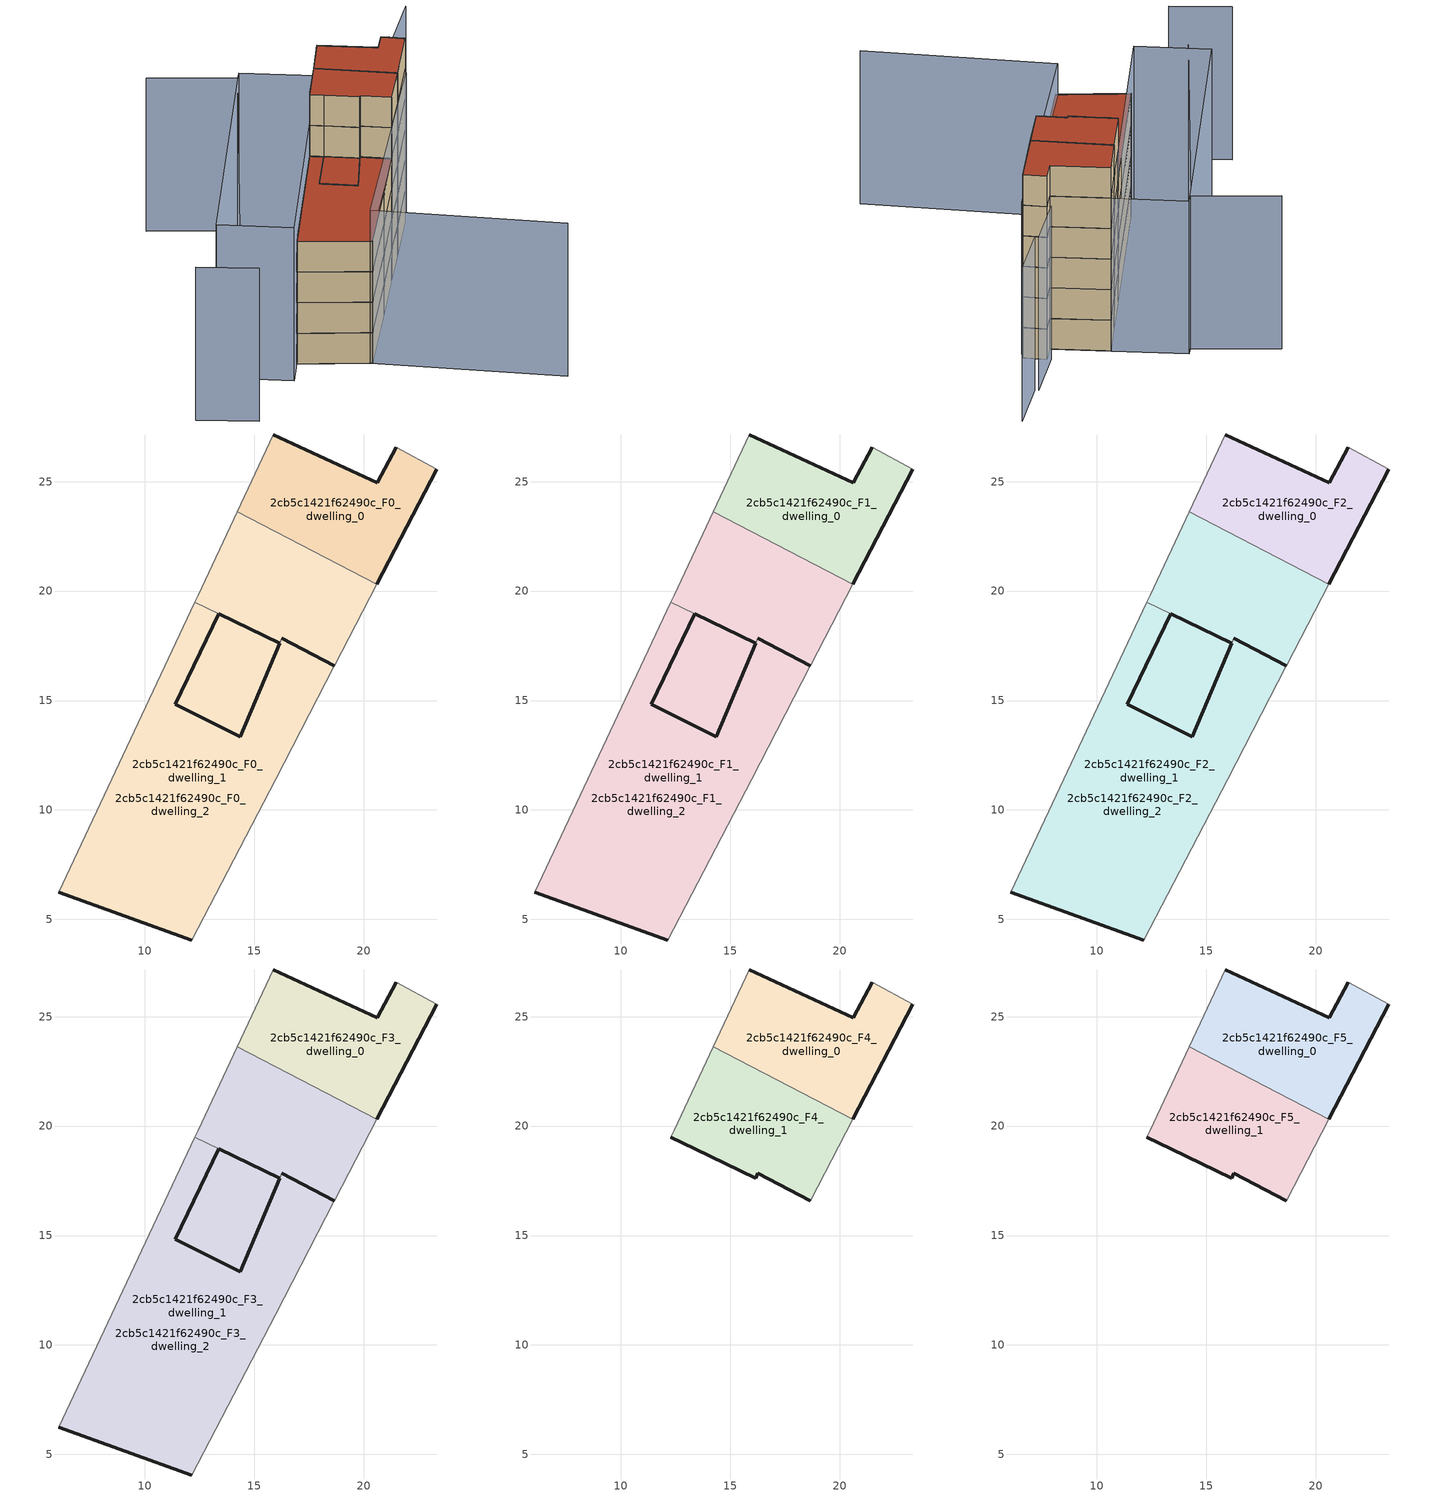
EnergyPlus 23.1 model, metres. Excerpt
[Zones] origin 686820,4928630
2cb5c1421f62490c_F0_dwelling_0
 floor ground (EU_floor_Construction): 20.61,20.31 23.34,25.56 21.49,26.58 20.62,24.96 15.88,27.13 14.23,23.63 z0
 wall outside (EU_wall_Construction): 23.34,25.56 20.61,20.31 / 15.88,27.13 20.62,24.96 21.49,26.58 z0:3
 wall adiabatic (EU_wall_Construction): 14.23,23.63 15.88,27.13 / 21.49,26.58 23.34,25.56 z0:3
 wall to 2cb5c1421f62490c_F0_dwelling_1 (EU_wall_Construction): 20.61,20.31 14.23,23.63 z0:3
2cb5c1421f62490c_F0_dwelling_1
 floor ground (EU_floor_Construction): 18.68,16.61 20.61,20.31 14.23,23.63 12.44,19.82 12.29,19.5 13.38,18.97 16.16,17.62 16.25,17.84 18.66,16.58 z0; 12.15,4.06 15.98,11.41 18.66,16.58 16.25,17.84 16.16,17.62 14.37,13.35 11.39,14.83 13.38,18.97 12.29,19.5 6.07,6.25 z0; 14.37,13.35 16.16,17.62 13.38,18.97 11.39,14.83 z0
 wall outside (EU_wall_Construction): 18.66,16.58 16.25,17.84 / 16.16,17.62 13.38,18.97 z0:3
 wall adiabatic (EU_wall_Construction): 12.29,19.5 12.44,19.82 14.23,23.63 / 20.61,20.31 18.68,16.61 18.66,16.58 z0:3
 wall to 2cb5c1421f62490c_F0_dwelling_2 (EU_wall_Construction): 16.25,17.84 16.16,17.62 / 13.38,18.97 12.29,19.5 z0:3
2cb5c1421f62490c_F0_dwelling_2
 floor ground (EU_floor_Construction): 18.68,16.61 20.61,20.31 14.23,23.63 12.44,19.82 12.29,19.5 13.38,18.97 16.16,17.62 16.25,17.84 18.66,16.58 z0; 12.15,4.06 15.98,11.41 18.66,16.58 16.25,17.84 16.16,17.62 14.37,13.35 11.39,14.83 13.38,18.97 12.29,19.5 6.07,6.25 z0; 14.37,13.35 16.16,17.62 13.38,18.97 11.39,14.83 z0
 wall outside (EU_wall_Construction): 13.38,18.97 11.39,14.83 14.37,13.35 16.16,17.62 / 16.25,17.84 16.26,17.84 18.66,16.58 / 12.15,4.06 6.07,6.25 z0:3
 wall adiabatic (EU_wall_Construction): 18.66,16.58 15.98,11.41 12.15,4.06 / 6.07,6.25 12.29,19.5 z0:3
2cb5c1421f62490c_F1_dwelling_0
 floor to 2cb5c1421f62490c_F0_dwelling_0 (EU_floor_Construction): 20.61,20.31 23.34,25.56 21.49,26.58 20.62,24.96 15.88,27.13 14.23,23.63 z3
 wall outside (EU_wall_Construction): 23.34,25.56 20.61,20.31 / 15.88,27.13 20.62,24.96 21.49,26.58 z3:6
 wall adiabatic (EU_wall_Construction): 14.23,23.63 15.88,27.13 / 21.49,26.58 23.34,25.56 z3:6
 wall to 2cb5c1421f62490c_F1_dwelling_1 (EU_wall_Construction): 20.61,20.31 14.23,23.63 z3:6
2cb5c1421f62490c_F1_dwelling_1
 floor outside (EU_floor_Construction): 18.68,16.61 20.61,20.31 14.23,23.63 12.44,19.82 12.29,19.5 13.38,18.97 16.16,17.62 16.25,17.84 18.66,16.58 z3; 12.15,4.06 15.98,11.41 18.66,16.58 16.25,17.84 16.16,17.62 14.37,13.35 11.39,14.83 13.38,18.97 12.29,19.5 6.07,6.25 z3; 14.37,13.35 16.16,17.62 13.38,18.97 11.39,14.83 z3
 wall outside (EU_wall_Construction): 18.66,16.58 16.25,17.84 / 16.16,17.62 13.38,18.97 z3:6
 wall adiabatic (EU_wall_Construction): 12.29,19.5 12.44,19.82 14.23,23.63 / 20.61,20.31 18.68,16.61 18.66,16.58 z3:6
 wall to 2cb5c1421f62490c_F1_dwelling_2 (EU_wall_Construction): 16.25,17.84 16.16,17.62 / 13.38,18.97 12.29,19.5 z3:6
2cb5c1421f62490c_F1_dwelling_2
 floor to 2cb5c1421f62490c_F0_dwelling_2 (EU_floor_Construction): 18.68,16.61 20.61,20.31 14.23,23.63 12.44,19.82 12.29,19.5 13.38,18.97 16.16,17.62 16.25,17.84 18.66,16.58 z3; 12.15,4.06 15.98,11.41 18.66,16.58 16.25,17.84 16.16,17.62 14.37,13.35 11.39,14.83 13.38,18.97 12.29,19.5 6.07,6.25 z3; 14.37,13.35 16.16,17.62 13.38,18.97 11.39,14.83 z3
 wall outside (EU_wall_Construction): 13.38,18.97 11.39,14.83 14.37,13.35 16.16,17.62 / 16.25,17.84 16.26,17.84 18.66,16.58 / 12.15,4.06 6.07,6.25 z3:6
 wall adiabatic (EU_wall_Construction): 18.66,16.58 15.98,11.41 12.15,4.06 / 6.07,6.25 12.29,19.5 z3:6
2cb5c1421f62490c_F2_dwelling_0
 floor to 2cb5c1421f62490c_F1_dwelling_0 (EU_floor_Construction): 20.61,20.31 23.34,25.56 21.49,26.58 20.62,24.96 15.88,27.13 14.23,23.63 z6
 wall outside (EU_wall_Construction): 23.34,25.56 20.61,20.31 / 15.88,27.13 20.62,24.96 21.49,26.58 z6:9
 wall adiabatic (EU_wall_Construction): 14.23,23.63 15.88,27.13 / 21.49,26.58 23.34,25.56 z6:9
 wall to 2cb5c1421f62490c_F2_dwelling_1 (EU_wall_Construction): 20.61,20.31 14.23,23.63 z6:9
2cb5c1421f62490c_F2_dwelling_1
 floor outside (EU_floor_Construction): 18.68,16.61 20.61,20.31 14.23,23.63 12.44,19.82 12.29,19.5 13.38,18.97 16.16,17.62 16.25,17.84 18.66,16.58 z6; 12.15,4.06 15.98,11.41 18.66,16.58 16.25,17.84 16.16,17.62 14.37,13.35 11.39,14.83 13.38,18.97 12.29,19.5 6.07,6.25 z6; 14.37,13.35 16.16,17.62 13.38,18.97 11.39,14.83 z6
 wall outside (EU_wall_Construction): 18.66,16.58 16.25,17.84 / 16.16,17.62 13.38,18.97 z6:9
 wall adiabatic (EU_wall_Construction): 12.29,19.5 12.44,19.82 14.23,23.63 / 20.61,20.31 18.68,16.61 18.66,16.58 z6:9
 wall to 2cb5c1421f62490c_F2_dwelling_2 (EU_wall_Construction): 16.25,17.84 16.16,17.62 / 13.38,18.97 12.29,19.5 z6:9
2cb5c1421f62490c_F2_dwelling_2
 floor to 2cb5c1421f62490c_F1_dwelling_2 (EU_floor_Construction): 18.68,16.61 20.61,20.31 14.23,23.63 12.44,19.82 12.29,19.5 13.38,18.97 16.16,17.62 16.25,17.84 18.66,16.58 z6; 12.15,4.06 15.98,11.41 18.66,16.58 16.25,17.84 16.16,17.62 14.37,13.35 11.39,14.83 13.38,18.97 12.29,19.5 6.07,6.25 z6; 14.37,13.35 16.16,17.62 13.38,18.97 11.39,14.83 z6
 wall outside (EU_wall_Construction): 13.38,18.97 11.39,14.83 14.37,13.35 16.16,17.62 / 16.25,17.84 16.26,17.84 18.66,16.58 / 12.15,4.06 6.07,6.25 z6:9
 wall adiabatic (EU_wall_Construction): 18.66,16.58 15.98,11.41 12.15,4.06 / 6.07,6.25 12.29,19.5 z6:9
2cb5c1421f62490c_F3_dwelling_0
 floor to 2cb5c1421f62490c_F2_dwelling_0 (EU_floor_Construction): 20.61,20.31 23.34,25.56 21.49,26.58 20.62,24.96 15.88,27.13 14.23,23.63 z9
 wall outside (EU_wall_Construction): 23.34,25.56 20.61,20.31 / 15.88,27.13 20.62,24.96 21.49,26.58 z9:12
 wall adiabatic (EU_wall_Construction): 14.23,23.63 15.88,27.13 / 21.49,26.58 23.34,25.56 z9:12
 wall to 2cb5c1421f62490c_F3_dwelling_1 (EU_wall_Construction): 20.61,20.31 14.23,23.63 z9:12
2cb5c1421f62490c_F3_dwelling_1
 floor outside (EU_floor_Construction): 18.68,16.61 20.61,20.31 14.23,23.63 12.44,19.82 12.29,19.5 13.38,18.97 16.16,17.62 16.25,17.84 18.66,16.58 z9; 12.15,4.06 15.98,11.41 18.66,16.58 16.25,17.84 16.16,17.62 14.37,13.35 11.39,14.83 13.38,18.97 12.29,19.5 6.07,6.25 z9; 14.37,13.35 16.16,17.62 13.38,18.97 11.39,14.83 z9
 wall outside (EU_wall_Construction): 18.66,16.58 16.25,17.84 / 16.16,17.62 13.38,18.97 z9:12
 wall adiabatic (EU_wall_Construction): 12.29,19.5 12.44,19.82 14.23,23.63 / 20.61,20.31 18.68,16.61 18.66,16.58 z9:12
 wall to 2cb5c1421f62490c_F3_dwelling_2 (EU_wall_Construction): 16.25,17.84 16.16,17.62 / 13.38,18.97 12.29,19.5 z9:12
 roof outside (EU_floor_Construction): 18.66,16.58 15.98,11.41 12.15,4.06 6.07,6.25 12.29,19.5 13.38,18.97 11.39,14.83 14.37,13.35 16.16,17.62 16.25,17.84 z12; 16.16,17.62 14.37,13.35 11.39,14.83 13.38,18.97 z12
2cb5c1421f62490c_F3_dwelling_2
 floor to 2cb5c1421f62490c_F2_dwelling_2 (EU_floor_Construction): 18.68,16.61 20.61,20.31 14.23,23.63 12.44,19.82 12.29,19.5 13.38,18.97 16.16,17.62 16.25,17.84 18.66,16.58 z9; 12.15,4.06 15.98,11.41 18.66,16.58 16.25,17.84 16.16,17.62 14.37,13.35 11.39,14.83 13.38,18.97 12.29,19.5 6.07,6.25 z9; 14.37,13.35 16.16,17.62 13.38,18.97 11.39,14.83 z9
 wall outside (EU_wall_Construction): 13.38,18.97 11.39,14.83 14.37,13.35 16.16,17.62 / 16.25,17.84 16.26,17.84 18.66,16.58 / 12.15,4.06 6.07,6.25 z9:12
 wall adiabatic (EU_wall_Construction): 18.66,16.58 15.98,11.41 12.15,4.06 / 6.07,6.25 12.29,19.5 z9:12
 roof outside (EU_roof_Construction): 18.66,16.58 15.98,11.41 12.15,4.06 6.07,6.25 12.29,19.5 13.38,18.97 11.39,14.83 14.37,13.35 16.16,17.62 16.25,17.84 z12; 20.61,20.31 18.68,16.61 18.66,16.58 16.25,17.84 16.16,17.62 13.38,18.97 12.29,19.5 12.44,19.82 14.23,23.63 z12; 16.16,17.62 14.37,13.35 11.39,14.83 13.38,18.97 z12
2cb5c1421f62490c_F4_dwelling_0
 floor to 2cb5c1421f62490c_F3_dwelling_0 (EU_floor_Construction): 20.61,20.31 23.34,25.56 21.49,26.58 20.62,24.96 15.88,27.13 14.23,23.63 z12
 wall outside (EU_wall_Construction): 23.34,25.56 20.61,20.31 / 15.88,27.13 20.62,24.96 21.49,26.58 z12:15
 wall adiabatic (EU_wall_Construction): 14.23,23.63 15.88,27.13 / 21.49,26.58 23.34,25.56 z12:15
 wall to 2cb5c1421f62490c_F4_dwelling_1 (EU_wall_Construction): 20.61,20.31 14.23,23.63 z12:15
2cb5c1421f62490c_F4_dwelling_1
 floor to 2cb5c1421f62490c_F3_dwelling_1 (EU_floor_Construction): 18.68,16.61 20.61,20.31 14.23,23.63 12.44,19.82 12.29,19.5 13.38,18.97 16.16,17.62 16.25,17.84 18.66,16.58 z12
 wall outside (EU_wall_Construction): 18.66,16.58 16.25,17.84 16.16,17.62 13.38,18.97 12.29,19.5 z12:15
 wall adiabatic (EU_wall_Construction): 12.29,19.5 12.44,19.82 14.23,23.63 / 20.61,20.31 18.68,16.61 18.66,16.58 z12:15
2cb5c1421f62490c_F5_dwelling_0
 floor to 2cb5c1421f62490c_F4_dwelling_0 (EU_floor_Construction): 20.61,20.31 23.34,25.56 21.49,26.58 20.62,24.96 15.88,27.13 14.23,23.63 z15
 wall outside (EU_wall_Construction): 23.34,25.56 20.61,20.31 / 15.88,27.13 20.62,24.96 21.49,26.58 z15:18
 wall adiabatic (EU_wall_Construction): 14.23,23.63 15.88,27.13 / 21.49,26.58 23.34,25.56 z15:18
 wall to 2cb5c1421f62490c_F5_dwelling_1 (EU_wall_Construction): 20.61,20.31 14.23,23.63 z15:18
 roof outside (EU_roof_Construction): 23.34,25.56 20.61,20.31 14.23,23.63 15.88,27.13 20.62,24.96 21.49,26.58 z18
2cb5c1421f62490c_F5_dwelling_1
 floor to 2cb5c1421f62490c_F4_dwelling_1 (EU_floor_Construction): 18.68,16.61 20.61,20.31 14.23,23.63 12.44,19.82 12.29,19.5 13.38,18.97 16.16,17.62 16.25,17.84 18.66,16.58 z15
 wall outside (EU_wall_Construction): 18.66,16.58 16.25,17.84 16.16,17.62 13.38,18.97 12.29,19.5 z15:18
 wall adiabatic (EU_wall_Construction): 12.29,19.5 12.44,19.82 14.23,23.63 / 20.61,20.31 18.68,16.61 18.66,16.58 z15:18
 roof outside (EU_roof_Construction): 20.61,20.31 18.68,16.61 18.66,16.58 16.25,17.84 16.16,17.62 13.38,18.97 12.29,19.5 12.44,19.82 14.23,23.63 z18
shading: 26.84,-3.9 11.94,4.18 / 11.94,4.18 23.19,24.94 / 2.18,31.94 9.44,29.23 / 9.44,29.23 0.45,5.14 / 21.13,26.59 23.99,31.16 / 24.3,31.02 27.17,35.54 / -5.39,0.43 -0.39,-1.63 / 15.88,27.13 4.86,3.69 / 4.86,3.69 -1.16,6.52 / -1.16,6.52 9.86,29.96 / 9.86,29.96 15.88,27.13 z0:15
[Building]
EU S2 Campaign: North Axis=0; Terrain=City; Solar Distribution=FullExterior
[Site:Location]
Bologna: Latitude=44.5; Longitude=11.25; Time Zone=1; Elevation=37
[SizingPeriod:WeatherFileDays]
AnnualSizingPeriod: Begin Month=1; Begin Day of Month=1; End Month=12; End Day of Month=31; Day of Week for Start Day=Monday; Use Weather File Daylight Saving Period=No; Use Weather File Rain and Snow Indicators=No
[MATERIAL]
EU_InternalMass_Material: Roughness=MediumRough; Thickness=0.1; Conductivity=1; Density=1800; Specific Heat=900; Thermal Absorptance=0.9; Solar Absorptance=0.7; Visible Absorptance=0.7
[MATERIAL:NOMASS] Roughness=MediumRough; Thermal Absorptance=0.9; Solar Absorptance=0.7; Visible Absorptance=0.7
Name | Thermal Resistance
EU_wall_NoMass | 0.905828
EU_roof_NoMass | 0.37593
EU_floor_NoMass | 0.67114
[CONSTRUCTION]
EU_wall_Construction: EU_wall_NoMass
EU_roof_Construction: EU_roof_NoMass
EU_floor_Construction: EU_floor_NoMass
EU_InternalMass_Construction: EU_InternalMass_Material
[ZONE] Type=1; Multiplier=1; Ceiling Height=autocalculate; Floor Area=autocalculate; Part of Total Floor Area=Yes
Name | Volume
2cb5c1421f62490c_F0_dwelling_0; 2cb5c1421f62490c_F1_dwelling_0; 2cb5c1421f62490c_F2_dwelling_0; 2cb5c1421f62490c_F3_dwelling_0; 2cb5c1421f62490c_F4_dwelling_0; 2cb5c1421f62490c_F5_dwelling_0 | 99.5222
2cb5c1421f62490c_F0_dwelling_1; 2cb5c1421f62490c_F1_dwelling_1; 2cb5c1421f62490c_F2_dwelling_1; 2cb5c1421f62490c_F3_dwelling_1; 2cb5c1421f62490c_F0_dwelling_2; 2cb5c1421f62490c_F1_dwelling_2; 2cb5c1421f62490c_F2_dwelling_2; 2cb5c1421f62490c_F3_dwelling_2 | 382.837
2cb5c1421f62490c_F4_dwelling_1; 2cb5c1421f62490c_F5_dwelling_1 | 93.3765
[INTERNALMASS] Construction=EU_InternalMass_Construction
Name | Zone or ZoneList | Surface Area
2cb5c1421f62490c_F0_dwelling_0_EU_InternalMass | 2cb5c1421f62490c_F0_dwelling_0 | 33.174
2cb5c1421f62490c_F0_dwelling_1_EU_InternalMass | 2cb5c1421f62490c_F0_dwelling_1 | 31.1256
2cb5c1421f62490c_F0_dwelling_2_EU_InternalMass | 2cb5c1421f62490c_F0_dwelling_2 | 81.7022
2cb5c1421f62490c_F1_dwelling_0_EU_InternalMass | 2cb5c1421f62490c_F1_dwelling_0 | 33.174
2cb5c1421f62490c_F1_dwelling_1_EU_InternalMass | 2cb5c1421f62490c_F1_dwelling_1 | 31.1256
2cb5c1421f62490c_F1_dwelling_2_EU_InternalMass | 2cb5c1421f62490c_F1_dwelling_2 | 81.7022
2cb5c1421f62490c_F2_dwelling_0_EU_InternalMass | 2cb5c1421f62490c_F2_dwelling_0 | 33.174
2cb5c1421f62490c_F2_dwelling_1_EU_InternalMass | 2cb5c1421f62490c_F2_dwelling_1 | 31.1256
2cb5c1421f62490c_F2_dwelling_2_EU_InternalMass | 2cb5c1421f62490c_F2_dwelling_2 | 81.7022
2cb5c1421f62490c_F3_dwelling_0_EU_InternalMass | 2cb5c1421f62490c_F3_dwelling_0 | 33.174
2cb5c1421f62490c_F3_dwelling_1_EU_InternalMass | 2cb5c1421f62490c_F3_dwelling_1 | 31.1256
2cb5c1421f62490c_F3_dwelling_2_EU_InternalMass | 2cb5c1421f62490c_F3_dwelling_2 | 81.7022
2cb5c1421f62490c_F4_dwelling_0_EU_InternalMass | 2cb5c1421f62490c_F4_dwelling_0 | 73.0005
2cb5c1421f62490c_F4_dwelling_1_EU_InternalMass | 2cb5c1421f62490c_F4_dwelling_1 | 72.9971
2cb5c1421f62490c_F5_dwelling_0_EU_InternalMass | 2cb5c1421f62490c_F5_dwelling_0 | 73.0005
2cb5c1421f62490c_F5_dwelling_1_EU_InternalMass | 2cb5c1421f62490c_F5_dwelling_1 | 72.9971
[OTHEREQUIPMENT] Fuel Type=Electricity; Design Level Calculation Method=Watts/Area; Power per Zone Floor Area=1; Fraction Latent=0; Fraction Radiant=0; Fraction Lost=0; Carbon Dioxide Generation Rate=0; EndUse Subcategory=EU_Step8_InternalGains
Name | Zone or ZoneList or Space or SpaceList | Schedule
EU_Step8_InternalGain_2cb5c1421f62490c_F0_dwelling_0_f000 | 2cb5c1421f62490c_F0_dwelling_0 | EU_Step8_GainSchedule_2cb5c1421f62490c_F0_dwelling_0_f000
EU_Step8_InternalGain_2cb5c1421f62490c_F0_dwelling_1_f000 | 2cb5c1421f62490c_F0_dwelling_1 | EU_Step8_GainSchedule_2cb5c1421f62490c_F0_dwelling_1_f000
EU_Step8_InternalGain_2cb5c1421f62490c_F0_dwelling_2_f000 | 2cb5c1421f62490c_F0_dwelling_2 | EU_Step8_GainSchedule_2cb5c1421f62490c_F0_dwelling_2_f000
EU_Step8_InternalGain_2cb5c1421f62490c_F1_dwelling_0_f000 | 2cb5c1421f62490c_F1_dwelling_0 | EU_Step8_GainSchedule_2cb5c1421f62490c_F1_dwelling_0_f000
EU_Step8_InternalGain_2cb5c1421f62490c_F1_dwelling_1_f000 | 2cb5c1421f62490c_F1_dwelling_1 | EU_Step8_GainSchedule_2cb5c1421f62490c_F1_dwelling_1_f000
EU_Step8_InternalGain_2cb5c1421f62490c_F1_dwelling_2_f000 | 2cb5c1421f62490c_F1_dwelling_2 | EU_Step8_GainSchedule_2cb5c1421f62490c_F1_dwelling_2_f000
EU_Step8_InternalGain_2cb5c1421f62490c_F2_dwelling_0_f000 | 2cb5c1421f62490c_F2_dwelling_0 | EU_Step8_GainSchedule_2cb5c1421f62490c_F2_dwelling_0_f000
EU_Step8_InternalGain_2cb5c1421f62490c_F2_dwelling_1_f000 | 2cb5c1421f62490c_F2_dwelling_1 | EU_Step8_GainSchedule_2cb5c1421f62490c_F2_dwelling_1_f000
EU_Step8_InternalGain_2cb5c1421f62490c_F2_dwelling_2_f000 | 2cb5c1421f62490c_F2_dwelling_2 | EU_Step8_GainSchedule_2cb5c1421f62490c_F2_dwelling_2_f000
EU_Step8_InternalGain_2cb5c1421f62490c_F3_dwelling_0_f000 | 2cb5c1421f62490c_F3_dwelling_0 | EU_Step8_GainSchedule_2cb5c1421f62490c_F3_dwelling_0_f000
EU_Step8_InternalGain_2cb5c1421f62490c_F3_dwelling_1_f000 | 2cb5c1421f62490c_F3_dwelling_1 | EU_Step8_GainSchedule_2cb5c1421f62490c_F3_dwelling_1_f000
EU_Step8_InternalGain_2cb5c1421f62490c_F3_dwelling_2_f000 | 2cb5c1421f62490c_F3_dwelling_2 | EU_Step8_GainSchedule_2cb5c1421f62490c_F3_dwelling_2_f000
EU_Step8_InternalGain_2cb5c1421f62490c_F4_dwelling_0_f000 | 2cb5c1421f62490c_F4_dwelling_0 | EU_Step8_GainSchedule_2cb5c1421f62490c_F4_dwelling_0_f000
EU_Step8_InternalGain_2cb5c1421f62490c_F4_dwelling_1_f000 | 2cb5c1421f62490c_F4_dwelling_1 | EU_Step8_GainSchedule_2cb5c1421f62490c_F4_dwelling_1_f000
EU_Step8_InternalGain_2cb5c1421f62490c_F5_dwelling_0_f000 | 2cb5c1421f62490c_F5_dwelling_0 | EU_Step8_GainSchedule_2cb5c1421f62490c_F5_dwelling_0_f000
EU_Step8_InternalGain_2cb5c1421f62490c_F5_dwelling_1_f000 | 2cb5c1421f62490c_F5_dwelling_1 | EU_Step8_GainSchedule_2cb5c1421f62490c_F5_dwelling_1_f000
[ZONEVENTILATION:DESIGNFLOWRATE] Schedule=EU_AlwaysOn; Design Flow Rate Calculation Method=AirChanges/Hour; Air Changes per Hour=0.73129; Ventilation Type=Natural; Fan Pressure Rise=0; Fan Total Efficiency=1; Constant Term Coefficient=1; Temperature Term Coefficient=0; Velocity Term Coefficient=0; Velocity Squared Term Coefficient=0; Minimum Indoor Temperature=-100; Maximum Indoor Temperature=100; Delta Temperature=-100; Minimum Outdoor Temperature=-100; Maximum Outdoor Temperature=100; Maximum Wind Speed=40
Name | Zone or ZoneList or Space or SpaceList
EU_ConstantAir_2cb5c1421f62490c_F0_dwelling_0 | 2cb5c1421f62490c_F0_dwelling_0
EU_ConstantAir_2cb5c1421f62490c_F0_dwelling_1 | 2cb5c1421f62490c_F0_dwelling_1
EU_ConstantAir_2cb5c1421f62490c_F0_dwelling_2 | 2cb5c1421f62490c_F0_dwelling_2
EU_ConstantAir_2cb5c1421f62490c_F1_dwelling_0 | 2cb5c1421f62490c_F1_dwelling_0
EU_ConstantAir_2cb5c1421f62490c_F1_dwelling_1 | 2cb5c1421f62490c_F1_dwelling_1
EU_ConstantAir_2cb5c1421f62490c_F1_dwelling_2 | 2cb5c1421f62490c_F1_dwelling_2
EU_ConstantAir_2cb5c1421f62490c_F2_dwelling_0 | 2cb5c1421f62490c_F2_dwelling_0
EU_ConstantAir_2cb5c1421f62490c_F2_dwelling_1 | 2cb5c1421f62490c_F2_dwelling_1
EU_ConstantAir_2cb5c1421f62490c_F2_dwelling_2 | 2cb5c1421f62490c_F2_dwelling_2
EU_ConstantAir_2cb5c1421f62490c_F3_dwelling_0 | 2cb5c1421f62490c_F3_dwelling_0
EU_ConstantAir_2cb5c1421f62490c_F3_dwelling_1 | 2cb5c1421f62490c_F3_dwelling_1
EU_ConstantAir_2cb5c1421f62490c_F3_dwelling_2 | 2cb5c1421f62490c_F3_dwelling_2
EU_ConstantAir_2cb5c1421f62490c_F4_dwelling_0 | 2cb5c1421f62490c_F4_dwelling_0
EU_ConstantAir_2cb5c1421f62490c_F4_dwelling_1 | 2cb5c1421f62490c_F4_dwelling_1
EU_ConstantAir_2cb5c1421f62490c_F5_dwelling_0 | 2cb5c1421f62490c_F5_dwelling_0
EU_ConstantAir_2cb5c1421f62490c_F5_dwelling_1 | 2cb5c1421f62490c_F5_dwelling_1
[HVACTEMPLATE:THERMOSTAT] Constant Heating Setpoint=20; Constant Cooling Setpoint=50
EU_HeatOnly_2cb5c1421f62490c_F0_dwelling_0; EU_HeatOnly_2cb5c1421f62490c_F0_dwelling_1; EU_HeatOnly_2cb5c1421f62490c_F0_dwelling_2; EU_HeatOnly_2cb5c1421f62490c_F1_dwelling_0; EU_HeatOnly_2cb5c1421f62490c_F1_dwelling_1; EU_HeatOnly_2cb5c1421f62490c_F1_dwelling_2; EU_HeatOnly_2cb5c1421f62490c_F2_dwelling_0; EU_HeatOnly_2cb5c1421f62490c_F2_dwelling_1; EU_HeatOnly_2cb5c1421f62490c_F2_dwelling_2; EU_HeatOnly_2cb5c1421f62490c_F3_dwelling_0; EU_HeatOnly_2cb5c1421f62490c_F3_dwelling_1; EU_HeatOnly_2cb5c1421f62490c_F3_dwelling_2; EU_HeatOnly_2cb5c1421f62490c_F4_dwelling_0; EU_HeatOnly_2cb5c1421f62490c_F4_dwelling_1; EU_HeatOnly_2cb5c1421f62490c_F5_dwelling_0; EU_HeatOnly_2cb5c1421f62490c_F5_dwelling_1
[HVACTEMPLATE:ZONE:IDEALLOADSAIRSYSTEM] System Availability Schedule=EU_AlwaysOn; Maximum Heating Supply Air Temperature=50; Minimum Cooling Supply Air Temperature=13; Maximum Heating Supply Air Humidity Ratio=0.0156; Minimum Cooling Supply Air Humidity Ratio=0.0077; Heating Limit=NoLimit; Cooling Limit=NoLimit; Heating Availability Schedule=EU_AlwaysOn; Cooling Availability Schedule=EU_CoolingOff; Dehumidification Control Type=ConstantSensibleHeatRatio; Cooling Sensible Heat Ratio=0.7; Dehumidification Setpoint=60; Humidification Control Type=None; Humidification Setpoint=30; Outdoor Air Method=None; Outdoor Air Flow Rate per Person=0.00944; Outdoor Air Flow Rate per Zone Floor Area=0; Outdoor Air Flow Rate per Zone=0; Demand Controlled Ventilation Type=None; Outdoor Air Economizer Type=NoEconomizer; Heat Recovery Type=None; Sensible Heat Recovery Effectiveness=0.7; Latent Heat Recovery Effectiveness=0.65
Name | Template Thermostat
2cb5c1421f62490c_F0_dwelling_0 | EU_HeatOnly_2cb5c1421f62490c_F0_dwelling_0
2cb5c1421f62490c_F0_dwelling_1 | EU_HeatOnly_2cb5c1421f62490c_F0_dwelling_1
2cb5c1421f62490c_F0_dwelling_2 | EU_HeatOnly_2cb5c1421f62490c_F0_dwelling_2
2cb5c1421f62490c_F1_dwelling_0 | EU_HeatOnly_2cb5c1421f62490c_F1_dwelling_0
2cb5c1421f62490c_F1_dwelling_1 | EU_HeatOnly_2cb5c1421f62490c_F1_dwelling_1
2cb5c1421f62490c_F1_dwelling_2 | EU_HeatOnly_2cb5c1421f62490c_F1_dwelling_2
2cb5c1421f62490c_F2_dwelling_0 | EU_HeatOnly_2cb5c1421f62490c_F2_dwelling_0
2cb5c1421f62490c_F2_dwelling_1 | EU_HeatOnly_2cb5c1421f62490c_F2_dwelling_1
2cb5c1421f62490c_F2_dwelling_2 | EU_HeatOnly_2cb5c1421f62490c_F2_dwelling_2
2cb5c1421f62490c_F3_dwelling_0 | EU_HeatOnly_2cb5c1421f62490c_F3_dwelling_0
2cb5c1421f62490c_F3_dwelling_1 | EU_HeatOnly_2cb5c1421f62490c_F3_dwelling_1
2cb5c1421f62490c_F3_dwelling_2 | EU_HeatOnly_2cb5c1421f62490c_F3_dwelling_2
2cb5c1421f62490c_F4_dwelling_0 | EU_HeatOnly_2cb5c1421f62490c_F4_dwelling_0
2cb5c1421f62490c_F4_dwelling_1 | EU_HeatOnly_2cb5c1421f62490c_F4_dwelling_1
2cb5c1421f62490c_F5_dwelling_0 | EU_HeatOnly_2cb5c1421f62490c_F5_dwelling_0
2cb5c1421f62490c_F5_dwelling_1 | EU_HeatOnly_2cb5c1421f62490c_F5_dwelling_1
[SIZING:ZONE] Zone Cooling Design Supply Air Temperature Input Method=SupplyAirTemperature; Zone Cooling Design Supply Air Temperature=13; Zone Heating Design Supply Air Temperature Input Method=SupplyAirTemperature; Zone Heating Design Supply Air Temperature=50; Zone Cooling Design Supply Air Humidity Ratio=0.008; Zone Heating Design Supply Air Humidity Ratio=0.008; Cooling Design Air Flow Method=DesignDay; Cooling Design Air Flow Rate=0; Cooling Minimum Air Flow per Zone Floor Area=0.000762; Cooling Minimum Air Flow=0; Cooling Minimum Air Flow Fraction=0.2; Heating Design Air Flow Method=DesignDay; Heating Design Air Flow Rate=0; Heating Maximum Air Flow per Zone Floor Area=0.002032; Heating Maximum Air Flow=0.141576; Heating Maximum Air Flow Fraction=0.3; Account for Dedicated Outdoor Air System=No; Dedicated Outdoor Air System Control Strategy=NeutralSupplyAir; Dedicated Outdoor Air Low Setpoint Temperature for Design=autosize; Dedicated Outdoor Air High Setpoint Temperature for Design=autosize; Zone Load Sizing Method=Sensible Load Only No Latent Load; Zone Latent Cooling Design Supply Air Humidity Ratio Input Method=HumidityRatioDifference; Zone Cooling Design Supply Air Humidity Ratio Difference=0.005; Zone Latent Heating Design Supply Air Humidity Ratio Input Method=HumidityRatioDifference; Zone Humidification Design Supply Air Humidity Ratio Difference=0.005
2cb5c1421f62490c_F0_dwelling_0; 2cb5c1421f62490c_F0_dwelling_1; 2cb5c1421f62490c_F0_dwelling_2; 2cb5c1421f62490c_F1_dwelling_0; 2cb5c1421f62490c_F1_dwelling_1; 2cb5c1421f62490c_F1_dwelling_2; 2cb5c1421f62490c_F2_dwelling_0; 2cb5c1421f62490c_F2_dwelling_1; 2cb5c1421f62490c_F2_dwelling_2; 2cb5c1421f62490c_F3_dwelling_0; 2cb5c1421f62490c_F3_dwelling_1; 2cb5c1421f62490c_F3_dwelling_2; 2cb5c1421f62490c_F4_dwelling_0; 2cb5c1421f62490c_F4_dwelling_1; 2cb5c1421f62490c_F5_dwelling_0; 2cb5c1421f62490c_F5_dwelling_1
[SCHEDULE:CONSTANT]
Name | Hourly Value
EU_AlwaysOn | 1
EU_CoolingOff | 0
[SCHEDULE:FILE] Column Number=1; Rows to Skip at Top=0; Number of Hours of Data=8760; Column Separator=Comma; Interpolate to Timestep=No; Minutes per Item=60; Adjust Schedule for Daylight Savings=Yes
Name | File
EU_Step8_GainSchedule_2cb5c1421f62490c_F0_dwelling_0_f000 | ../../schedules/2cb5c1421f62490c/2cb5c1421f62490c_F0_dwelling_0_f000_gain.csv
EU_Step8_GainSchedule_2cb5c1421f62490c_F0_dwelling_1_f000 | ../../schedules/2cb5c1421f62490c/2cb5c1421f62490c_F0_dwelling_1_f000_gain.csv
EU_Step8_GainSchedule_2cb5c1421f62490c_F0_dwelling_2_f000 | ../../schedules/2cb5c1421f62490c/2cb5c1421f62490c_F0_dwelling_2_f000_gain.csv
EU_Step8_GainSchedule_2cb5c1421f62490c_F1_dwelling_0_f000 | ../../schedules/2cb5c1421f62490c/2cb5c1421f62490c_F1_dwelling_0_f000_gain.csv
EU_Step8_GainSchedule_2cb5c1421f62490c_F1_dwelling_1_f000 | ../../schedules/2cb5c1421f62490c/2cb5c1421f62490c_F1_dwelling_1_f000_gain.csv
EU_Step8_GainSchedule_2cb5c1421f62490c_F1_dwelling_2_f000 | ../../schedules/2cb5c1421f62490c/2cb5c1421f62490c_F1_dwelling_2_f000_gain.csv
EU_Step8_GainSchedule_2cb5c1421f62490c_F2_dwelling_0_f000 | ../../schedules/2cb5c1421f62490c/2cb5c1421f62490c_F2_dwelling_0_f000_gain.csv
EU_Step8_GainSchedule_2cb5c1421f62490c_F2_dwelling_1_f000 | ../../schedules/2cb5c1421f62490c/2cb5c1421f62490c_F2_dwelling_1_f000_gain.csv
EU_Step8_GainSchedule_2cb5c1421f62490c_F2_dwelling_2_f000 | ../../schedules/2cb5c1421f62490c/2cb5c1421f62490c_F2_dwelling_2_f000_gain.csv
EU_Step8_GainSchedule_2cb5c1421f62490c_F3_dwelling_0_f000 | ../../schedules/2cb5c1421f62490c/2cb5c1421f62490c_F3_dwelling_0_f000_gain.csv
EU_Step8_GainSchedule_2cb5c1421f62490c_F3_dwelling_1_f000 | ../../schedules/2cb5c1421f62490c/2cb5c1421f62490c_F3_dwelling_1_f000_gain.csv
EU_Step8_GainSchedule_2cb5c1421f62490c_F3_dwelling_2_f000 | ../../schedules/2cb5c1421f62490c/2cb5c1421f62490c_F3_dwelling_2_f000_gain.csv
EU_Step8_GainSchedule_2cb5c1421f62490c_F4_dwelling_0_f000 | ../../schedules/2cb5c1421f62490c/2cb5c1421f62490c_F4_dwelling_0_f000_gain.csv
EU_Step8_GainSchedule_2cb5c1421f62490c_F4_dwelling_1_f000 | ../../schedules/2cb5c1421f62490c/2cb5c1421f62490c_F4_dwelling_1_f000_gain.csv
EU_Step8_GainSchedule_2cb5c1421f62490c_F5_dwelling_0_f000 | ../../schedules/2cb5c1421f62490c/2cb5c1421f62490c_F5_dwelling_0_f000_gain.csv
EU_Step8_GainSchedule_2cb5c1421f62490c_F5_dwelling_1_f000 | ../../schedules/2cb5c1421f62490c/2cb5c1421f62490c_F5_dwelling_1_f000_gain.csv
